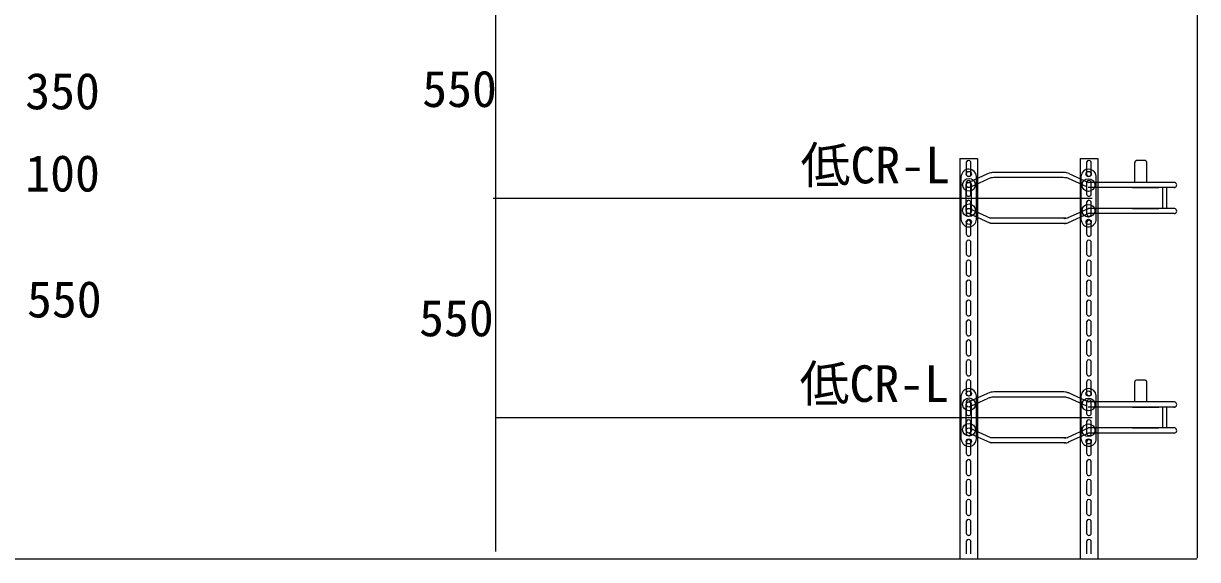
# Model space of a CAD drawing. Units: millimetres, scale not verified. Extents: x -11314 to -2111, y 1572 to 9628.
# Drawn here: x -5098 to -2156, y 2167 to 3511 of the extents above; entities that cross this region are included whole.
import ezdxf
from ezdxf.enums import TextEntityAlignment as Align

# ---------------------------------------------------------------- set-up
doc = ezdxf.new("R2010")
doc.units = ezdxf.units.MM
doc.header["$LTSCALE"] = 50
doc.layers.add('0-0', color=7, linetype='Continuous')
doc.styles.add('ＭＳ ゴシック', font='')
doc.styles.get('ＭＳ ゴシック').set_extended_font_data('MS Gothic')

msp = doc.modelspace()

# ---------------------------------------------------------------- linework, layer by layer
at = {"layer": '0-0'}
for p, q in [((-3914.27, 2187.02), (-3914.27, 6123.6)), ((-2156.48, 2169.93), (-2156.48, 6128.91)), ((-2752.05, 3172.08), (-2752.05, 2168.77)), ((-2751.83, 3172.35), (-2707.64, 3172.35)), ((-2735.34, 3131.4), (-2735.34, 3163.46)), ((-2724.34, 3130.89), (-2724.34, 3163.71)), ((-2707.65, 3172.08), (-2707.65, 2166.83)), ((-2450.4, 3172.34), (-2450.4, 2168.53)), ((-2450.39, 3172.35), (-2406.21, 3172.35)), ((-2433.91, 3131.4), (-2433.91, 3163.46)), ((-2422.91, 3130.89), (-2422.91, 3163.71)), ((-2406.21, 3172.08), (-2406.21, 2168.22)), ((-2313.78, 3111.9), (-2313.78, 3162.11)), ((-2288.31, 3166.8), (-2309.28, 3166.8)), ((-2283.78, 3111.8), (-2283.78, 3162.47)), ((-2283.56, 3112.31), (-2283.56, 3164.17)), ((-2748.28, 3017.11), (-2748.28, 3129.16)), ((-2682.59, 3133.39), (-2729.28, 3112.17)), ((-2724.42, 3101.35), (-2680.59, 3121.31)), ((-2710.28, 3019.14), (-2710.28, 3127.32)), ((-2491.18, 3137.16), (-2666.97, 3137.16)), ((-2492.92, 3124.16), (-2666.7, 3124.16)), ((-2488.87, 3124.03), (-2493.4, 3124.13)), ((-2479.23, 3121.91), (-2484.15, 3123.45)), ((-2433.81, 3101.23), (-2479.95, 3122.2)), ((-2478.97, 3134.75), (-2429.29, 3112.17)), ((-2448.28, 3017.05), (-2448.28, 3128.63)), ((-2410.28, 3015.98), (-2410.28, 3129.59)), ((-2735.78, 3040.05), (-2735.78, 3106.59)), ((-2735.34, 3081.38), (-2735.34, 3113.44)), ((-2724.34, 3080.87), (-2724.34, 3113.69)), ((-2722.78, 3047), (-2722.78, 3105.37)), ((-2433.91, 3081.38), (-2433.91, 3113.44)), ((-2213.55, 3099.16), (-2430.14, 3099.16)), ((-2429.32, 3099.18), (-2429.6, 3099.31)), ((-2213.94, 3112.16), (-2429.46, 3112.16)), ((-2422.91, 3080.87), (-2422.91, 3113.69)), ((-2243.78, 3047.16), (-2243.78, 3099.19)), ((-2233.56, 3047.58), (-2233.56, 3099.24)), ((-2233.56, 3048.06), (-2233.56, 3099.18)), ((-3921.17, 3072.81), (-2429.5, 3072.81)), ((-3912.82, 3072.8), (-2420.04, 3072.8)), ((-2735.34, 3031.39), (-2735.34, 3063.45)), ((-2724.34, 3030.88), (-2724.34, 3063.69)), ((-2433.91, 3031.39), (-2433.91, 3063.45)), ((-2422.91, 3030.88), (-2422.91, 3063.69)), ((-2735.78, 3038.44), (-2735.78, 3038.48)), ((-2677.09, 3010.44), (-2729.27, 3034.14)), ((-2724.69, 3045.09), (-2675.44, 3022.7)), ((-2722.81, 3046.96), (-2722.81, 3040.05)), ((-2429.29, 3034.17), (-2480.56, 3010.86)), ((-2480.47, 3023.91), (-2429.29, 3047.18)), ((-2215.12, 3034.16), (-2431.12, 3034.16)), ((-2213.73, 3047.16), (-2430.17, 3047.16)), ((-2735.34, 2981.39), (-2735.34, 3013.45)), ((-2724.34, 2980.88), (-2724.34, 3013.7)), ((-2486.47, 3022.16), (-2673.2, 3022.16)), ((-2671.47, 3009.14), (-2672.94, 3009.29)), ((-2486.77, 3009.16), (-2671.65, 3009.16)), ((-2433.91, 2981.39), (-2433.91, 3013.45)), ((-2422.91, 2980.88), (-2422.91, 3013.7)), ((-2735.34, 2931.42), (-2735.34, 2963.48)), ((-2724.34, 2930.91), (-2724.34, 2963.73)), ((-2433.91, 2931.42), (-2433.91, 2963.48)), ((-2422.91, 2930.91), (-2422.9, 2963.73)), ((-2735.34, 2881.4), (-2735.34, 2913.46)), ((-2724.34, 2880.89), (-2724.34, 2913.71)), ((-2433.91, 2881.4), (-2433.91, 2913.46)), ((-2422.91, 2880.89), (-2422.9, 2913.71)), ((-2735.34, 2831.4), (-2735.34, 2863.46)), ((-2724.34, 2830.89), (-2724.34, 2863.71)), ((-2433.91, 2831.4), (-2433.91, 2863.46)), ((-2422.91, 2830.89), (-2422.9, 2863.71)), ((-2735.34, 2781.44), (-2735.34, 2813.5)), ((-2724.34, 2780.93), (-2724.34, 2813.75)), ((-2433.91, 2781.44), (-2433.91, 2813.5)), ((-2422.91, 2780.93), (-2422.9, 2813.75)), ((-2735.34, 2731.38), (-2735.34, 2763.45)), ((-2724.34, 2730.87), (-2724.34, 2763.69)), ((-2433.91, 2731.38), (-2433.91, 2763.45)), ((-2422.91, 2730.87), (-2422.9, 2763.69)), ((-2735.34, 2681.42), (-2735.34, 2713.48)), ((-2724.34, 2680.91), (-2724.34, 2713.73)), ((-2433.91, 2681.42), (-2433.91, 2713.48)), ((-2422.91, 2680.91), (-2422.9, 2713.73)), ((-2735.34, 2631.39), (-2735.34, 2663.45)), ((-2724.34, 2630.88), (-2724.34, 2663.7)), ((-2433.91, 2631.39), (-2433.91, 2663.45)), ((-2422.91, 2630.88), (-2422.9, 2663.7)), ((-2735.34, 2581.43), (-2735.34, 2613.49)), ((-2724.34, 2580.92), (-2724.34, 2613.73)), ((-2433.91, 2581.43), (-2433.91, 2613.49)), ((-2422.91, 2580.92), (-2422.9, 2613.73)), ((-2313.76, 2561.71), (-2313.76, 2611.92)), ((-2288.29, 2616.61), (-2309.27, 2616.61)), ((-2283.76, 2561.61), (-2283.76, 2612.28)), ((-2283.54, 2562.12), (-2283.54, 2613.98)), ((-2748.26, 2466.92), (-2748.26, 2578.97)), ((-2735.34, 2531.49), (-2735.34, 2563.55)), ((-2682.58, 2583.2), (-2729.26, 2561.98)), ((-2724.41, 2551.15), (-2680.57, 2571.12)), ((-2724.34, 2530.98), (-2724.34, 2563.8)), ((-2710.26, 2468.95), (-2710.26, 2577.13)), ((-2491.17, 2586.97), (-2666.96, 2586.97)), ((-2492.9, 2573.97), (-2666.68, 2573.97)), ((-2488.85, 2573.84), (-2493.38, 2573.93)), ((-2479.21, 2571.72), (-2484.13, 2573.26)), ((-2433.8, 2551.04), (-2479.93, 2572)), ((-2478.96, 2584.56), (-2429.27, 2561.98)), ((-2448.26, 2466.86), (-2448.26, 2578.44)), ((-2433.91, 2531.49), (-2433.91, 2563.55)), ((-2213.93, 2561.97), (-2429.44, 2561.97)), ((-2422.91, 2530.98), (-2422.9, 2563.8)), ((-2410.26, 2465.79), (-2410.26, 2579.4)), ((-2735.76, 2489.86), (-2735.76, 2556.4)), ((-2722.76, 2496.81), (-2722.76, 2555.18)), ((-2213.53, 2548.97), (-2430.12, 2548.97)), ((-2429.3, 2548.99), (-2429.58, 2549.12)), ((-2243.76, 2496.96), (-2243.76, 2549)), ((-2233.54, 2497.39), (-2233.54, 2549.04)), ((-2233.54, 2497.87), (-2233.54, 2548.99)), ((-3912.82, 2522.8), (-2420.04, 2522.8)), ((-2735.34, 2481.46), (-2735.34, 2513.52)), ((-2724.34, 2480.95), (-2724.34, 2513.77)), ((-2433.91, 2481.46), (-2433.91, 2513.52)), ((-2422.91, 2480.95), (-2422.9, 2513.77)), ((-2735.76, 2488.25), (-2735.76, 2488.29)), ((-2677.07, 2460.25), (-2729.25, 2483.95)), ((-2724.67, 2494.9), (-2675.43, 2472.51)), ((-2722.79, 2496.77), (-2722.79, 2489.86)), ((-2486.45, 2471.97), (-2673.18, 2471.97)), ((-2429.28, 2483.98), (-2480.55, 2460.67)), ((-2480.46, 2473.71), (-2429.27, 2496.98)), ((-2215.1, 2483.97), (-2431.1, 2483.97)), ((-2213.71, 2496.97), (-2430.15, 2496.97)), ((-2735.34, 2431.44), (-2735.34, 2463.5)), ((-2724.34, 2430.93), (-2724.34, 2463.75)), ((-2671.46, 2458.95), (-2672.92, 2459.1)), ((-2486.75, 2458.97), (-2671.63, 2458.97)), ((-2433.91, 2431.44), (-2433.91, 2463.5)), ((-2422.91, 2430.93), (-2422.9, 2463.75)), ((-2735.34, 2381.47), (-2735.34, 2413.53)), ((-2724.34, 2380.96), (-2724.34, 2413.78)), ((-2433.91, 2381.47), (-2433.91, 2413.53)), ((-2422.91, 2380.96), (-2422.9, 2413.78)), ((-2735.34, 2331.45), (-2735.34, 2363.51)), ((-2724.34, 2330.94), (-2724.34, 2363.76)), ((-2433.91, 2331.45), (-2433.91, 2363.51)), ((-2422.91, 2330.94), (-2422.9, 2363.76)), ((-2735.34, 2281.42), (-2735.34, 2313.48)), ((-2724.34, 2280.91), (-2724.34, 2313.73)), ((-2433.91, 2281.42), (-2433.91, 2313.48)), ((-2422.91, 2280.91), (-2422.9, 2313.73)), ((-2735.34, 2231.46), (-2735.34, 2263.52)), ((-2724.34, 2230.95), (-2724.34, 2263.77)), ((-2433.91, 2231.46), (-2433.91, 2263.52)), ((-2422.91, 2230.95), (-2422.9, 2263.77)), ((-2735.34, 2181.46), (-2735.34, 2213.52)), ((-2724.34, 2180.95), (-2724.34, 2213.77)), ((-2433.91, 2181.46), (-2433.91, 2213.52)), ((-2422.91, 2180.95), (-2422.9, 2213.77)), ((-11274.22, 2168.24), (-2158.48, 2168.24))]:
    msp.add_line(p, q, dxfattribs=at)
at = {"layer": '0-0', "color": 4}
for p, q in [((-2570.38, 3124.16), (-2586.56, 3124.16)), ((-2319.22, 3099.16), (-2253.65, 3099.16)), ((-2319.22, 3047.16), (-2253.65, 3047.16)), ((-2570.38, 3022.16), (-2586.56, 3022.16)), ((-2570.36, 2573.97), (-2586.54, 2573.97)), ((-2319.21, 2548.97), (-2253.63, 2548.97)), ((-2570.36, 2471.97), (-2586.54, 2471.97)), ((-2319.21, 2496.97), (-2253.63, 2496.97))]:
    msp.add_line(p, q, dxfattribs=at)
at = {"layer": '0-0'}
for points in [[(-2667.13, 3137.1), (-2670.01, 3136.9), (-2672.65, 3136.62), (-2674.28, 3136.3), (-2678.28, 3135.15), (-2682.63, 3133.35)], [(-2666.97, 3124.16), (-2670.13, 3123.96), (-2671.93, 3123.76), (-2674.28, 3123.36), (-2676.32, 3122.76), (-2678.4, 3122.13), (-2680.67, 3121.21)], [(-2478.36, 3134.54), (-2481.16, 3135.31), (-2484.53, 3136.47), (-2487.13, 3136.76), (-2491.18, 3137.04)], [(-2484.24, 3123.55), (-2486.36, 3123.74), (-2488.68, 3124.03)], [(-2672.94, 3009.32), (-2673.89, 3009.46), (-2674.17, 3009.5), (-2675.37, 3009.9), (-2676.28, 3010.19), (-2676.9, 3010.39), (-2677.13, 3010.46)], [(-2673.16, 3022.16), (-2673.68, 3022.21), (-2674.11, 3022.27), (-2674.25, 3022.3), (-2674.43, 3022.36), (-2674.75, 3022.47), (-2675.12, 3022.59), (-2675.47, 3022.71)], [(-2667.12, 2586.91), (-2669.99, 2586.71), (-2672.63, 2586.43), (-2674.27, 2586.11), (-2678.26, 2584.95), (-2682.61, 2583.16)], [(-2666.96, 2573.97), (-2670.11, 2573.77), (-2671.91, 2573.57), (-2674.27, 2573.17), (-2676.3, 2572.57), (-2678.38, 2571.93), (-2680.66, 2571.01)], [(-2478.34, 2584.35), (-2481.14, 2585.12), (-2484.51, 2586.27), (-2487.12, 2586.56), (-2491.17, 2586.85)], [(-2484.22, 2573.36), (-2486.34, 2573.55), (-2488.66, 2573.84)], [(-2673.14, 2471.97), (-2673.66, 2472.02), (-2674.09, 2472.08), (-2674.24, 2472.1), (-2674.41, 2472.17), (-2674.73, 2472.28), (-2675.1, 2472.4), (-2675.45, 2472.52)], [(-2672.92, 2459.12), (-2673.87, 2459.27), (-2674.15, 2459.31), (-2675.35, 2459.7), (-2676.26, 2459.99), (-2676.88, 2460.2), (-2677.12, 2460.27)]]:
    msp.add_lwpolyline(points, dxfattribs=at)
for centre, radius in [((-2728.86, 3106.12), 16), ((-2729.28, 3133.17), 6.5), ((-2429.63, 3105.54), 16), ((-2429.29, 3133.17), 6.5), ((-2729.29, 3105.69), 6.5), ((-2728.86, 3042.33), 16), ((-2729.33, 3040.63), 6.5), ((-2429.63, 3041.17), 16), ((-2729.28, 3013.16), 6.5), ((-2429.29, 3013.17), 6.5), ((-2729.27, 2582.98), 6.5), ((-2429.27, 2582.98), 6.5), ((-2728.84, 2555.93), 16), ((-2729.27, 2555.5), 6.5), ((-2429.61, 2555.35), 16), ((-2728.84, 2492.14), 16), ((-2429.61, 2490.98), 16), ((-2729.31, 2490.44), 6.5), ((-2729.26, 2462.97), 6.5), ((-2429.27, 2462.98), 6.5)]:
    msp.add_circle(centre, radius, dxfattribs=at)
for centre, radius, start, end in [((-2729.79, 3161.41), 5.9, 23.03945, 159.49628), ((-2428.36, 3161.41), 5.9, 23.03945, 159.49628), ((-2308.83, 3161.93), 5, 72.21611, 184.23639), ((-2288.76, 3161.93), 5, 352.61396, 104.53446), ((-2729.44, 3126.42), 19, 2.13039, 175.49795), ((-2729.75, 3133.28), 5.9, 198.57464, 335.3571), ((-2429.17, 3126.5), 19, 5.06571, 173.89508), ((-2428.32, 3133.28), 5.9, 198.57464, 335.3571), ((-2729.79, 3111.39), 5.9, 23.03945, 159.49628), ((-2428.36, 3111.39), 5.9, 23.03945, 159.49628), ((-2215.06, 3105.72), 6.5, 265.91438, 96.67989), ((-2729.75, 3083.26), 5.9, 198.57464, 335.3571), ((-2729.79, 3061.4), 5.9, 23.03945, 159.49628), ((-2428.32, 3083.26), 5.9, 198.57464, 335.3571), ((-2428.36, 3061.4), 5.9, 23.03945, 159.49628), ((-2729.75, 3033.27), 5.9, 198.57464, 335.3571), ((-2428.32, 3033.27), 5.9, 198.57464, 335.3571), ((-2215.06, 3040.66), 6.5, 267.5583, 78.10054), ((-2729.35, 3019.68), 19, 184.73418, 359.99868), ((-2729.35, 3019.68), 19, 171.94817, 171.97833), ((-2729.79, 3011.41), 5.9, 23.03945, 159.49628), ((-2729.35, 3019.68), 19, 4.6594, 4.7176), ((-2488.95, 3042.06), 20, 262.13454, 298.74397), ((-2488.72, 3029.22), 20, 267.01958, 299.85902), ((-2429.17, 3019.97), 19, 186.37365, 1.07338), ((-2428.36, 3011.41), 5.9, 23.03945, 159.49628), ((-2729.75, 2983.27), 5.9, 198.57464, 335.3571), ((-2428.32, 2983.27), 5.9, 198.57464, 335.3571), ((-2729.79, 2961.44), 5.9, 23.03945, 159.49628), ((-2428.35, 2961.44), 5.9, 23.03945, 159.49628), ((-2729.75, 2933.3), 5.9, 198.57464, 335.3571), ((-2729.79, 2911.42), 5.9, 23.03945, 159.49628), ((-2428.31, 2933.3), 5.9, 198.57464, 335.3571), ((-2428.35, 2911.42), 5.9, 23.03945, 159.49628), ((-2729.75, 2883.28), 5.9, 198.57464, 335.3571), ((-2729.79, 2861.42), 5.9, 23.03945, 159.49628), ((-2428.31, 2883.28), 5.9, 198.57464, 335.3571), ((-2428.35, 2861.42), 5.9, 23.03945, 159.49628), ((-2729.75, 2833.28), 5.9, 198.57464, 335.3571), ((-2428.31, 2833.28), 5.9, 198.57464, 335.3571), ((-2729.79, 2811.45), 5.9, 23.03945, 159.49628), ((-2428.35, 2811.45), 5.9, 23.03945, 159.49628), ((-2729.75, 2783.32), 5.9, 198.57464, 335.3571), ((-2729.79, 2761.4), 5.9, 23.03945, 159.49628), ((-2428.31, 2783.32), 5.9, 198.57464, 335.3571), ((-2428.35, 2761.4), 5.9, 23.03945, 159.49628), ((-2729.75, 2733.26), 5.9, 198.57464, 335.3571), ((-2729.79, 2711.43), 5.9, 23.03945, 159.49628), ((-2428.31, 2733.26), 5.9, 198.57464, 335.3571), ((-2428.35, 2711.43), 5.9, 23.03945, 159.49628), ((-2729.75, 2683.3), 5.9, 198.57464, 335.3571), ((-2428.31, 2683.3), 5.9, 198.57464, 335.3571), ((-2729.79, 2661.41), 5.9, 23.03945, 159.49628), ((-2428.35, 2661.41), 5.9, 23.03945, 159.49628), ((-2729.75, 2633.27), 5.9, 198.57464, 335.3571), ((-2428.31, 2633.27), 5.9, 198.57464, 335.3571), ((-2729.42, 2576.23), 19, 2.13039, 175.49795), ((-2729.79, 2611.44), 5.9, 23.03945, 159.49628), ((-2429.16, 2576.31), 19, 5.06571, 173.89508), ((-2428.35, 2611.44), 5.9, 23.03945, 159.49628), ((-2308.81, 2611.73), 5, 72.21611, 184.23639), ((-2288.74, 2611.73), 5, 352.61396, 104.53446), ((-2729.75, 2583.31), 5.9, 198.57464, 335.3571), ((-2729.79, 2561.5), 5.9, 23.03945, 159.49628), ((-2428.31, 2583.31), 5.9, 198.57464, 335.3571), ((-2428.35, 2561.5), 5.9, 23.03945, 159.49628), ((-2215.04, 2555.53), 6.5, 265.91438, 96.67989), ((-2729.75, 2533.37), 5.9, 198.57464, 335.3571), ((-2428.31, 2533.37), 5.9, 198.57464, 335.3571), ((-2729.79, 2511.48), 5.9, 23.03945, 159.49628), ((-2428.35, 2511.48), 5.9, 23.03945, 159.49628), ((-2729.33, 2469.48), 19, 171.94817, 171.97833), ((-2729.75, 2483.34), 5.9, 198.57464, 335.3571), ((-2729.33, 2469.48), 19, 4.6594, 4.7176), ((-2488.93, 2491.87), 20, 262.13454, 298.74397), ((-2428.31, 2483.34), 5.9, 198.57464, 335.3571), ((-2215.04, 2490.47), 6.5, 267.5583, 78.10054), ((-2729.33, 2469.48), 19, 184.73418, 359.99868), ((-2729.79, 2461.46), 5.9, 23.03945, 159.49628), ((-2488.7, 2479.03), 20, 267.01958, 299.85902), ((-2429.15, 2469.78), 19, 186.37365, 1.07338), ((-2428.35, 2461.46), 5.9, 23.03945, 159.49628), ((-2729.75, 2433.32), 5.9, 198.57464, 335.3571), ((-2729.79, 2411.49), 5.9, 23.03945, 159.49628), ((-2428.31, 2433.32), 5.9, 198.57464, 335.3571), ((-2428.35, 2411.49), 5.9, 23.03945, 159.49628), ((-2729.75, 2383.35), 5.9, 198.57464, 335.3571), ((-2729.79, 2361.46), 5.9, 23.03945, 159.49628), ((-2428.31, 2383.35), 5.9, 198.57464, 335.3571), ((-2428.35, 2361.46), 5.9, 23.03945, 159.49628), ((-2729.75, 2333.33), 5.9, 198.57464, 335.3571), ((-2428.31, 2333.33), 5.9, 198.57464, 335.3571), ((-2729.79, 2311.44), 5.9, 23.03945, 159.49628), ((-2428.35, 2311.44), 5.9, 23.03945, 159.49628), ((-2729.75, 2283.3), 5.9, 198.57464, 335.3571), ((-2729.79, 2261.47), 5.9, 23.03945, 159.49628), ((-2428.31, 2283.3), 5.9, 198.57464, 335.3571), ((-2428.35, 2261.47), 5.9, 23.03945, 159.49628), ((-2729.75, 2233.34), 5.9, 198.57464, 335.3571), ((-2729.79, 2211.48), 5.9, 23.03945, 159.49628), ((-2428.31, 2233.34), 5.9, 198.57464, 335.3571), ((-2428.35, 2211.48), 5.9, 23.03945, 159.49628)]:
    msp.add_arc(centre, radius, start, end, dxfattribs=at)

# ---------------------------------------------------------------- texts
at = {"layer": '0-0', "color": 4, "style": 'ＭＳ ゴシック'}
for s, p in [('350', (-5093.13, 3267.96)), ('550', (-4098.62, 3273.68)), ('低CR-L', (-3150.94, 3082.28)), ('100', (-5093.13, 3061.87)), ('550', (-5088.74, 2746.17)), ('550', (-4106.5, 2698.98)), ('低CR-L', (-3153.44, 2534.56))]:
    msp.add_text(s, height=91.64, dxfattribs=at).set_placement(p, align=Align.BOTTOM_LEFT)

doc.saveas('drawing.dxf')
